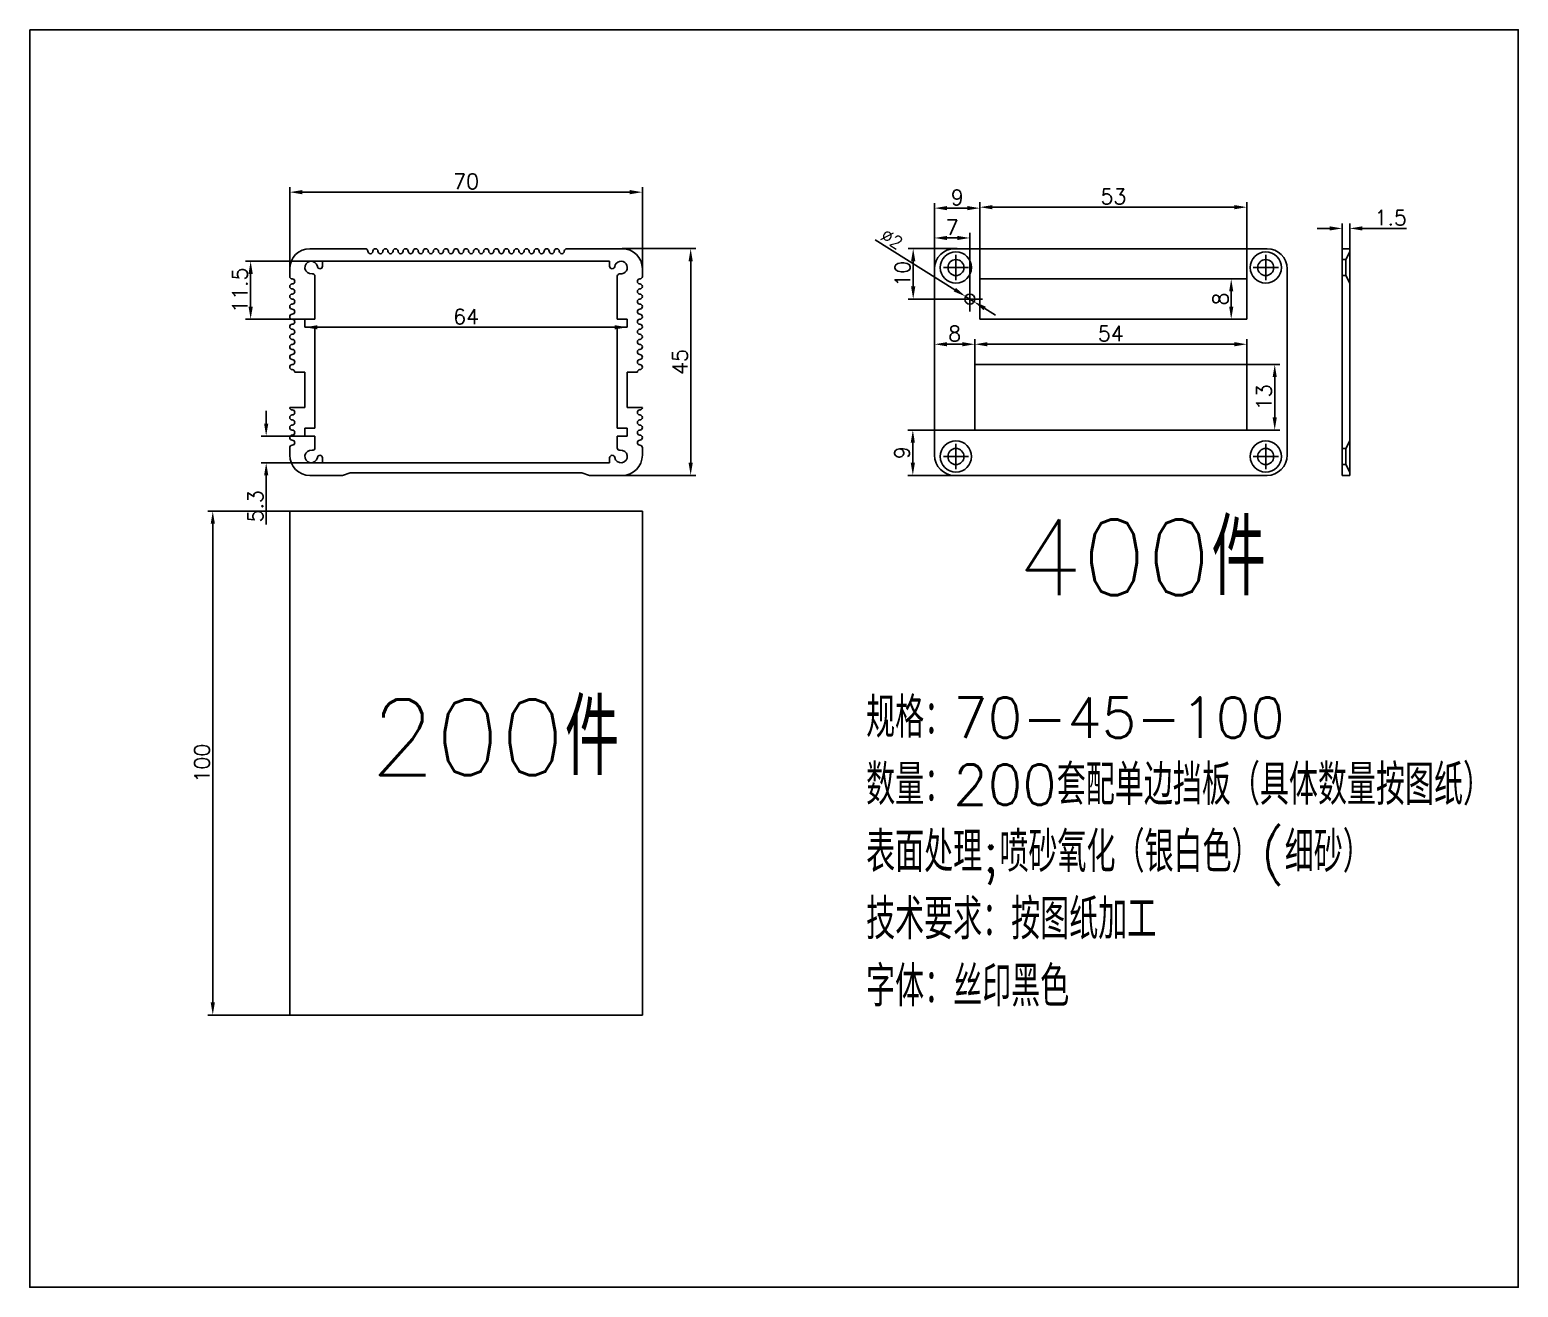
# Model space of a CAD drawing. Header units: millimetres. Extents: x 1742 to 2416, y 855 to 1105.
# Drawn here: x 1894.2 to 2189.7, y 855.1 to 1104.7 of the extents above; entities that cross this region are included whole.
import ezdxf

# ---------------------------------------------------------------- set-up
doc = ezdxf.new("R2010")
doc.units = ezdxf.units.MM
doc.styles.get("Standard").update_dxf_attribs({"font": 'txt', "bigfont": 'gbcbig.shx'})
doc.dimstyles.new('ISO-25', dxfattribs={"dimtxt": 2.5, "dimasz": 2.5, "dimexe": 1.25, "dimexo": 0.625, "dimtad": 1, "dimtxsty": 'Standard', "dimcen": 2.5, "dimadec": 0, "dimazin": 0, "dimtfac": 1, "dimtmove": 0, "dimatfit": 3, "dimfxl": 0, "dimarcsym": 0})
doc.dimstyles.new('ISO-25$0', dxfattribs={"dimtxt": 3, "dimasz": 2.5, "dimexe": 1, "dimexo": 0, "dimtad": 1, "dimdec": 1, "dimdsep": 46, "dimtxsty": 'Standard', "dimcen": 2.5, "dimclrt": 256, "dimadec": 0, "dimazin": 0, "dimtfac": 1, "dimtdec": 1, "dimtofl": 0, "dimtmove": 0, "dimatfit": 3, "dimfxl": 0, "dimarcsym": 0})

# ---------------------------------------------------------------- blocks, each defined once
blk = doc.blocks.new('*D15')
at = {"color": 0, "lineweight": -2}
for p, q in [((2082.85, 1055.22), (2082.85, 1070.45)), ((2135.85, 1055.22), (2135.85, 1070.45)), ((2085.35, 1069.45), (2133.35, 1069.45))]:
    blk.add_line(p, q, dxfattribs=at)
at = {"color": 0}
for points in [[(2085.35, 1069.87), (2085.35, 1069.03), (2082.85, 1069.45)], [(2133.35, 1069.87), (2133.35, 1069.03), (2135.85, 1069.45)]]:
    blk.add_solid(points, dxfattribs=at)
at = {"layer": 'Defpoints', "color": 0}
for p in [(2135.85, 1069.45), (2082.85, 1055.22), (2135.85, 1055.22)]:
    blk.add_point(p, dxfattribs=at)
at = {"insert": (2109.35, 1071.57), "char_height": 3, "attachment_point": 5}
blk.add_mtext('53', dxfattribs=at)
blk = doc.blocks.new('*D16')
at = {"color": 0, "lineweight": -2}
for p, q in [((2135.85, 1055.22), (2131.74, 1055.22)), ((2132.74, 1052.72), (2132.74, 1049.72)), ((2135.85, 1047.22), (2131.74, 1047.22))]:
    blk.add_line(p, q, dxfattribs=at)
at = {"color": 0}
for points in [[(2132.33, 1052.72), (2133.16, 1052.72), (2132.74, 1055.22)], [(2132.33, 1049.72), (2133.16, 1049.72), (2132.74, 1047.22)]]:
    blk.add_solid(points, dxfattribs=at)
at = {"layer": 'Defpoints', "color": 0}
for p in [(2135.85, 1055.22), (2132.74, 1047.22), (2135.85, 1047.22)]:
    blk.add_point(p, dxfattribs=at)
at = {"insert": (2130.62, 1051.22), "char_height": 3, "attachment_point": 5, "rotation": 90}
blk.add_mtext('8', dxfattribs=at)
blk = doc.blocks.new('*D17')
at = {"color": 0, "lineweight": -2}
for p, q in [((2073.85, 1055.22), (2073.85, 1070.26)), ((2082.85, 1055.22), (2082.85, 1070.26)), ((2080.35, 1069.26), (2076.35, 1069.26))]:
    blk.add_line(p, q, dxfattribs=at)
at = {"color": 0}
for points in [[(2076.35, 1069.68), (2076.35, 1068.84), (2073.85, 1069.26)], [(2080.35, 1069.68), (2080.35, 1068.84), (2082.85, 1069.26)]]:
    blk.add_solid(points, dxfattribs=at)
at = {"layer": 'Defpoints', "color": 0}
for p in [(2073.85, 1069.26), (2073.85, 1055.22), (2082.85, 1055.22)]:
    blk.add_point(p, dxfattribs=at)
at = {"insert": (2078.35, 1071.38), "char_height": 3, "attachment_point": 5}
blk.add_mtext('9', dxfattribs=at)
blk = doc.blocks.new('*D18')
at = {"color": 0, "lineweight": -2}
for p, q in [((2073.85, 1057.22), (2073.85, 1064.34)), ((2080.85, 1053.72), (2080.85, 1064.34)), ((2078.35, 1063.34), (2076.35, 1063.34))]:
    blk.add_line(p, q, dxfattribs=at)
at = {"color": 0}
for points in [[(2076.35, 1063.75), (2076.35, 1062.92), (2073.85, 1063.34)], [(2078.35, 1063.75), (2078.35, 1062.92), (2080.85, 1063.34)]]:
    blk.add_solid(points, dxfattribs=at)
at = {"layer": 'Defpoints', "color": 0}
for p in [(2073.85, 1063.34), (2073.85, 1057.22), (2080.85, 1053.72)]:
    blk.add_point(p, dxfattribs=at)
at = {"insert": (2077.35, 1065.46), "char_height": 3, "attachment_point": 5}
blk.add_mtext('7', dxfattribs=at)
blk = doc.blocks.new('*D19')
at = {"color": 0, "lineweight": -2}
for p, q in [((2078.35, 1061.22), (2068.61, 1061.22)), ((2069.61, 1053.72), (2069.61, 1058.72)), ((2078.35, 1051.22), (2068.61, 1051.22))]:
    blk.add_line(p, q, dxfattribs=at)
at = {"color": 0}
for points in [[(2069.19, 1058.72), (2070.03, 1058.72), (2069.61, 1061.22)], [(2069.19, 1053.72), (2070.03, 1053.72), (2069.61, 1051.22)]]:
    blk.add_solid(points, dxfattribs=at)
at = {"layer": 'Defpoints', "color": 0}
for p in [(2069.61, 1061.22), (2078.35, 1061.22), (2078.35, 1051.22)]:
    blk.add_point(p, dxfattribs=at)
at = {"insert": (2067.49, 1056.22), "char_height": 3, "attachment_point": 5, "rotation": 90}
blk.add_mtext('10', dxfattribs=at)
blk = doc.blocks.new('*D20')
at = {"color": 0, "lineweight": -2}
for p, q in [((2073.85, 1038.22), (2073.85, 1043.25)), ((2081.85, 1038.22), (2081.85, 1043.25)), ((2079.35, 1042.25), (2076.35, 1042.25))]:
    blk.add_line(p, q, dxfattribs=at)
at = {"color": 0}
for points in [[(2076.35, 1042.67), (2076.35, 1041.83), (2073.85, 1042.25)], [(2079.35, 1042.67), (2079.35, 1041.83), (2081.85, 1042.25)]]:
    blk.add_solid(points, dxfattribs=at)
at = {"layer": 'Defpoints', "color": 0}
for p in [(2073.85, 1042.25), (2073.85, 1038.22), (2081.85, 1038.22)]:
    blk.add_point(p, dxfattribs=at)
at = {"insert": (2077.85, 1044.37), "char_height": 3, "attachment_point": 5}
blk.add_mtext('8', dxfattribs=at)
blk = doc.blocks.new('*D21')
at = {"color": 0, "lineweight": -2}
for p, q in [((2152.27, 1065.24), (2149.77, 1065.24)), ((2154.77, 1061.22), (2154.77, 1066.24)), ((2156.27, 1061.22), (2156.27, 1066.24)), ((2158.77, 1065.24), (2167.52, 1065.24))]:
    blk.add_line(p, q, dxfattribs=at)
at = {"color": 0}
for points in [[(2152.27, 1065.65), (2152.27, 1064.82), (2154.77, 1065.24)], [(2158.77, 1065.65), (2158.77, 1064.82), (2156.27, 1065.24)]]:
    blk.add_solid(points, dxfattribs=at)
at = {"layer": 'Defpoints', "color": 0}
for p in [(2156.27, 1065.24), (2154.77, 1061.22), (2156.27, 1061.22)]:
    blk.add_point(p, dxfattribs=at)
at = {"insert": (2164.4, 1067.36), "char_height": 3, "attachment_point": 5}
blk.add_mtext('1.5', dxfattribs=at)
blk = doc.blocks.new('*D23')
at = {"color": 0, "lineweight": -2}
for p, q in [((1945.85, 1009.12), (1929.57, 1009.12)), ((1930.57, 1006.62), (1930.57, 911.62)), ((1945.85, 909.12), (1929.57, 909.12))]:
    blk.add_line(p, q, dxfattribs=at)
at = {"color": 0}
for points in [[(1930.16, 1006.62), (1930.99, 1006.62), (1930.57, 1009.12)], [(1930.16, 911.62), (1930.99, 911.62), (1930.57, 909.12)]]:
    blk.add_solid(points, dxfattribs=at)
at = {"layer": 'Defpoints', "color": 0}
for p in [(1945.85, 1009.12), (1930.57, 909.12), (1945.85, 909.12)]:
    blk.add_point(p, dxfattribs=at)
at = {"insert": (1928.45, 959.12), "char_height": 3, "attachment_point": 5, "rotation": 90}
blk.add_mtext('100', dxfattribs=at)
blk = doc.blocks.new('*D24')
at = {"color": 0, "lineweight": -2}
for p, q in [((1945.85, 1057.22), (1945.85, 1073.43)), ((2015.85, 1057.22), (2015.85, 1073.43)), ((1948.35, 1072.43), (2013.35, 1072.43))]:
    blk.add_line(p, q, dxfattribs=at)
at = {"color": 0}
for points in [[(1948.35, 1072.85), (1948.35, 1072.01), (1945.85, 1072.43)], [(2013.35, 1072.85), (2013.35, 1072.01), (2015.85, 1072.43)]]:
    blk.add_solid(points, dxfattribs=at)
at = {"layer": 'Defpoints', "color": 0}
for p in [(2015.85, 1072.43), (1945.85, 1057.22), (2015.85, 1057.22)]:
    blk.add_point(p, dxfattribs=at)
at = {"insert": (1980.85, 1074.55), "char_height": 3, "attachment_point": 5}
blk.add_mtext('70', dxfattribs=at)
blk = doc.blocks.new('*D25')
at = {"color": 0, "lineweight": -2}
for p, q in [((2011.85, 1061.22), (2026.44, 1061.22)), ((2025.44, 1058.72), (2025.44, 1018.72)), ((2011.85, 1016.22), (2026.44, 1016.22))]:
    blk.add_line(p, q, dxfattribs=at)
at = {"color": 0}
for points in [[(2025.02, 1058.72), (2025.85, 1058.72), (2025.44, 1061.22)], [(2025.02, 1018.72), (2025.85, 1018.72), (2025.44, 1016.22)]]:
    blk.add_solid(points, dxfattribs=at)
at = {"layer": 'Defpoints', "color": 0}
for p in [(2011.85, 1061.22), (2011.85, 1016.22), (2025.44, 1016.22)]:
    blk.add_point(p, dxfattribs=at)
at = {"insert": (2023.31, 1038.72), "char_height": 3, "attachment_point": 5, "rotation": 90}
blk.add_mtext('45', dxfattribs=at)
blk = doc.blocks.new('*D27')
at = {"color": 0, "lineweight": -2}
for p, q in [((2062.09, 1062.98), (2077.88, 1053.08)), ((2081.69, 1050.69), (2080, 1051.75)), ((2083.81, 1049.36), (2085.93, 1048.03))]:
    blk.add_line(p, q, dxfattribs=at)
at = {"color": 0}
for points in [[(2078.1, 1053.43), (2077.66, 1052.72), (2080, 1051.75)], [(2084.03, 1049.71), (2083.59, 1049), (2081.69, 1050.69)]]:
    blk.add_solid(points, dxfattribs=at)
at = {"layer": 'Defpoints', "color": 0}
for p in [(2080, 1051.75), (2081.69, 1050.69)]:
    blk.add_point(p, dxfattribs=at)
at = {"color": 0, "insert": (2065.38, 1063.13), "char_height": 2.5, "attachment_point": 5, "rotation": 327.9171}
blk.add_mtext('∅2', dxfattribs=at)
blk = doc.blocks.new('*D31')
at = {"color": 0, "lineweight": -2}
for p, q in [((2135.85, 1038.22), (2142.38, 1038.22)), ((2141.38, 1035.72), (2141.38, 1027.72)), ((2135.85, 1025.22), (2142.38, 1025.22))]:
    blk.add_line(p, q, dxfattribs=at)
at = {"color": 0}
for points in [[(2140.96, 1035.72), (2141.79, 1035.72), (2141.38, 1038.22)], [(2140.96, 1027.72), (2141.79, 1027.72), (2141.38, 1025.22)]]:
    blk.add_solid(points, dxfattribs=at)
at = {"layer": 'Defpoints', "color": 0}
for p in [(2135.85, 1038.22), (2135.85, 1025.22), (2141.38, 1025.22)]:
    blk.add_point(p, dxfattribs=at)
at = {"insert": (2139.25, 1031.72), "char_height": 3, "attachment_point": 5, "rotation": 90}
blk.add_mtext('13', dxfattribs=at)
blk = doc.blocks.new('*D32')
at = {"color": 0, "lineweight": -2}
for p, q in [((2081.85, 1025.22), (2068.54, 1025.22)), ((2069.54, 1022.72), (2069.54, 1018.72)), ((2081.85, 1016.22), (2068.54, 1016.22))]:
    blk.add_line(p, q, dxfattribs=at)
at = {"color": 0}
for points in [[(2069.12, 1022.72), (2069.95, 1022.72), (2069.54, 1025.22)], [(2069.12, 1018.72), (2069.95, 1018.72), (2069.54, 1016.22)]]:
    blk.add_solid(points, dxfattribs=at)
at = {"layer": 'Defpoints', "color": 0}
for p in [(2081.85, 1025.22), (2069.54, 1016.22), (2081.85, 1016.22)]:
    blk.add_point(p, dxfattribs=at)
at = {"insert": (2067.41, 1020.72), "char_height": 3, "attachment_point": 5, "rotation": 90}
blk.add_mtext('9', dxfattribs=at)
blk = doc.blocks.new('*D33')
at = {"color": 0, "lineweight": -2}
for p, q in [((2081.85, 1038.22), (2081.85, 1043.25)), ((2135.85, 1038.22), (2135.85, 1043.25)), ((2133.35, 1042.25), (2084.35, 1042.25))]:
    blk.add_line(p, q, dxfattribs=at)
at = {"color": 0}
for points in [[(2084.35, 1042.67), (2084.35, 1041.83), (2081.85, 1042.25)], [(2133.35, 1042.67), (2133.35, 1041.83), (2135.85, 1042.25)]]:
    blk.add_solid(points, dxfattribs=at)
at = {"layer": 'Defpoints', "color": 0}
for p in [(2081.85, 1042.25), (2081.85, 1038.22), (2135.85, 1038.22)]:
    blk.add_point(p, dxfattribs=at)
at = {"insert": (2108.85, 1044.37), "char_height": 3, "attachment_point": 5}
blk.add_mtext('54', dxfattribs=at)
blk = doc.blocks.new('*D34')
at = {"color": 0, "lineweight": -2}
for p, q in [((1948.85, 1045.62), (1948.85, 1046.62)), ((2012.85, 1045.62), (2012.85, 1046.62)), ((1951.35, 1045.62), (2010.35, 1045.62))]:
    blk.add_line(p, q, dxfattribs=at)
at = {"color": 0}
for points in [[(1951.35, 1046.03), (1951.35, 1045.2), (1948.85, 1045.62)], [(2010.35, 1046.03), (2010.35, 1045.2), (2012.85, 1045.62)]]:
    blk.add_solid(points, dxfattribs=at)
at = {"layer": 'Defpoints', "color": 0}
for p in [(1948.85, 1045.62), (2012.85, 1045.62), (2012.85, 1045.62)]:
    blk.add_point(p, dxfattribs=at)
at = {"insert": (1980.85, 1047.74), "char_height": 3, "attachment_point": 5}
blk.add_mtext('64', dxfattribs=at)
blk = doc.blocks.new('*D35')
at = {"color": 0, "lineweight": -2}
for p, q in [((1952.35, 1058.72), (1937.09, 1058.72)), ((1938.09, 1049.72), (1938.09, 1056.22)), ((1950.85, 1047.22), (1937.09, 1047.22))]:
    blk.add_line(p, q, dxfattribs=at)
at = {"color": 0}
for points in [[(1937.67, 1056.22), (1938.51, 1056.22), (1938.09, 1058.72)], [(1937.67, 1049.72), (1938.51, 1049.72), (1938.09, 1047.22)]]:
    blk.add_solid(points, dxfattribs=at)
at = {"layer": 'Defpoints', "color": 0}
for p in [(1938.09, 1058.72), (1952.35, 1058.72), (1950.85, 1047.22)]:
    blk.add_point(p, dxfattribs=at)
at = {"insert": (1935.96, 1052.97), "char_height": 3, "attachment_point": 5, "rotation": 90}
blk.add_mtext('11.5', dxfattribs=at)
blk = doc.blocks.new('*D36')
at = {"color": 0, "lineweight": -2}
for p, q in [((1941.17, 1026.52), (1941.17, 1029.02)), ((1950.85, 1024.02), (1940.17, 1024.02)), ((1952.35, 1018.72), (1940.17, 1018.72)), ((1941.17, 1016.22), (1941.17, 1006.47))]:
    blk.add_line(p, q, dxfattribs=at)
at = {"color": 0}
for points in [[(1940.76, 1026.52), (1941.59, 1026.52), (1941.17, 1024.02)], [(1940.76, 1016.22), (1941.59, 1016.22), (1941.17, 1018.72)]]:
    blk.add_solid(points, dxfattribs=at)
at = {"layer": 'Defpoints', "color": 0}
for p in [(1950.85, 1024.02), (1941.17, 1018.72), (1952.35, 1018.72)]:
    blk.add_point(p, dxfattribs=at)
at = {"insert": (1939.05, 1010.09), "char_height": 3, "attachment_point": 5, "rotation": 90}
blk.add_mtext('5.3', dxfattribs=at)

msp = doc.modelspace()

# ---------------------------------------------------------------- linework, layer by layer
for p, q in [((1949.854, 1061.216), (1960.854, 1061.216)), ((2000.854, 1061.216), (2011.854, 1061.216)), ((2077.846, 1061.216), (2139.846, 1061.216)), ((2154.773, 1061.216), (2154.773, 1016.216)), ((2156.273, 1061.216), (2154.773, 1061.216)), ((2156.273, 1016.216), (2156.273, 1061.216)), ((1952.354, 1058.716), (2009.354, 1058.716)), ((1952.354, 1058.716), (1952.354, 1057.716)), ((2009.354, 1058.716), (2009.354, 1057.716)), ((2078.096, 1054.966), (2078.096, 1059.966)), ((2139.596, 1054.966), (2139.596, 1059.966)), ((2154.773, 1059.066), (2155.523, 1059.066)), ((2156.273, 1060.566), (2155.523, 1059.066)), ((2155.523, 1059.066), (2155.523, 1055.866)), ((1945.854, 1055.716), (1945.854, 1057.216)), ((1950.854, 1055.734), (1950.854, 1047.216)), ((1951.854, 1057.216), (1951.836, 1057.216)), ((2009.854, 1057.216), (2009.872, 1057.216)), ((2010.854, 1055.734), (2010.854, 1047.216)), ((2015.854, 1055.716), (2015.854, 1057.216)), ((2073.846, 1020.216), (2073.846, 1057.216)), ((2075.596, 1057.466), (2080.596, 1057.466)), ((2135.846, 1055.216), (2082.846, 1055.216)), ((2082.846, 1055.216), (2082.846, 1047.216)), ((2135.846, 1047.216), (2135.846, 1055.216)), ((2137.096, 1057.466), (2142.096, 1057.466)), ((2143.846, 1020.216), (2143.846, 1057.216)), ((2154.773, 1055.866), (2155.523, 1055.866)), ((2155.523, 1055.866), (2156.273, 1054.366)), ((2080.846, 1048.716), (2080.846, 1053.716)), ((2078.346, 1051.216), (2083.346, 1051.216)), ((1948.854, 1047.216), (1950.854, 1047.216)), ((1948.854, 1047.216), (1948.854, 1045.616)), ((2012.854, 1047.216), (2010.854, 1047.216)), ((2012.854, 1047.216), (2012.854, 1045.616)), ((2082.846, 1047.216), (2135.846, 1047.216)), ((1948.854, 1045.616), (1950.854, 1045.616)), ((1950.854, 1045.616), (1950.854, 1025.616)), ((2010.854, 1045.616), (2010.854, 1025.616)), ((2012.854, 1045.616), (2010.854, 1045.616)), ((2081.846, 1038.216), (2081.846, 1025.216)), ((2102.846, 1038.216), (2081.846, 1038.216)), ((2081.846, 1038.216), (2081.846, 1036.216)), ((2135.846, 1038.216), (2102.846, 1038.216)), ((2135.846, 1025.216), (2135.846, 1038.216)), ((1946.854, 1036.716), (1948.854, 1036.716)), ((1948.854, 1036.716), (1948.854, 1029.716)), ((2014.854, 1036.716), (2012.854, 1036.716)), ((2012.854, 1036.716), (2012.854, 1029.716)), ((1945.854, 1029.716), (1948.854, 1029.716)), ((2015.854, 1029.716), (2012.854, 1029.716)), ((1948.854, 1025.616), (1950.854, 1025.616)), ((1948.854, 1025.616), (1948.854, 1024.016)), ((2012.854, 1025.616), (2010.854, 1025.616)), ((2012.854, 1025.616), (2012.854, 1024.016)), ((1948.854, 1024.016), (1950.854, 1024.016)), ((1950.854, 1024.016), (1950.854, 1021.698)), ((2012.854, 1024.016), (2010.854, 1024.016)), ((2010.854, 1024.016), (2010.854, 1021.698)), ((2078.096, 1017.466), (2078.096, 1022.466)), ((2081.846, 1025.216), (2135.846, 1025.216)), ((2139.596, 1017.466), (2139.596, 1022.466)), ((2156.273, 1023.066), (2155.523, 1021.566)), ((1945.854, 1020.216), (1945.854, 1021.716)), ((1951.854, 1020.216), (1951.836, 1020.216)), ((1952.354, 1018.716), (1952.354, 1019.716)), ((2009.354, 1018.716), (2009.354, 1019.716)), ((2009.854, 1020.216), (2009.872, 1020.216)), ((2015.854, 1020.216), (2015.854, 1021.716)), ((2075.596, 1019.966), (2080.596, 1019.966)), ((2137.096, 1019.966), (2142.096, 1019.966)), ((2154.773, 1021.566), (2155.523, 1021.566)), ((2155.523, 1021.566), (2155.523, 1018.366)), ((1952.354, 1018.716), (2009.354, 1018.716)), ((1957.854, 1016.716), (1956.354, 1016.216)), ((1957.854, 1016.716), (2003.854, 1016.716)), ((2003.854, 1016.716), (2005.354, 1016.216)), ((2154.773, 1018.366), (2155.523, 1018.366)), ((2155.523, 1018.366), (2156.273, 1016.866)), ((1956.354, 1016.216), (1949.854, 1016.216)), ((2011.854, 1016.216), (2005.354, 1016.216)), ((2139.846, 1016.216), (2077.846, 1016.216)), ((2154.773, 1016.216), (2156.273, 1016.216)), ((2015.854, 1009.121), (1945.854, 1009.121)), ((1945.854, 1009.121), (1945.854, 909.121)), ((2015.854, 909.121), (2015.854, 1009.121)), ((1945.854, 909.121), (2015.854, 909.121))]:
    msp.add_line(p, q)
msp.add_lwpolyline([(1894.243, 1104.655), (2189.716, 1104.655), (2189.716, 855.115), (1894.243, 855.115)], close=True)
for centre, radius in [((2078.096, 1057.466), 3.1), ((2078.096, 1057.466), 1.6), ((2139.596, 1057.466), 3.1), ((2139.596, 1057.466), 1.6), ((2080.846, 1051.216), 1), ((2078.096, 1019.966), 3.1), ((2139.596, 1019.966), 3.1), ((2078.096, 1019.966), 1.6), ((2139.596, 1019.966), 1.6)]:
    msp.add_circle(centre, radius)
for centre, radius, start, end in [((1949.854, 1057.216), 4, 90, 180), ((1960.854, 1060.716), 0.5, 0, 90), ((1962.854, 1060.716), 0.5, 0, 180), ((1964.854, 1060.716), 0.5, 0, 180), ((1966.854, 1060.716), 0.5, 0, 180), ((1968.854, 1060.716), 0.5, 0, 180), ((1970.854, 1060.716), 0.5, 0, 180), ((1972.854, 1060.716), 0.5, 0, 180), ((1974.854, 1060.716), 0.5, 0, 180), ((1976.854, 1060.716), 0.5, 0, 180), ((1978.854, 1060.716), 0.5, 0, 180), ((1980.854, 1060.716), 0.5, 0, 180), ((1982.854, 1060.716), 0.5, 0, 180), ((1984.854, 1060.716), 0.5, 0, 180), ((1986.854, 1060.716), 0.5, 0, 180), ((1988.854, 1060.716), 0.5, 0, 180), ((1990.854, 1060.716), 0.5, 0, 180), ((1992.854, 1060.716), 0.5, 0, 180), ((1994.854, 1060.716), 0.5, 0, 180), ((1996.854, 1060.716), 0.5, 0, 180), ((1998.854, 1060.716), 0.5, 0, 180), ((2000.854, 1060.716), 0.5, 90, 180), ((2011.854, 1057.216), 4, 0, 90), ((2077.846, 1057.216), 4, 90, 180), ((2139.846, 1057.216), 4, 0, 90), ((1950.104, 1057.466), 1.25, 8.21321, 278.21321), ((1961.854, 1060.716), 0.5, 180, 0), ((1963.854, 1060.716), 0.5, 180, 0), ((1965.854, 1060.716), 0.5, 180, 0), ((1967.854, 1060.716), 0.5, 180, 0), ((1969.854, 1060.716), 0.5, 180, 0), ((1971.854, 1060.716), 0.5, 180, 0), ((1973.854, 1060.716), 0.5, 180, 0), ((1975.854, 1060.716), 0.5, 180, 0), ((1977.854, 1060.716), 0.5, 180, 0), ((1979.854, 1060.716), 0.5, 180, 0), ((1981.854, 1060.716), 0.5, 180, 0), ((1983.854, 1060.716), 0.5, 180, 0), ((1985.854, 1060.716), 0.5, 180, 0), ((1987.854, 1060.716), 0.5, 180, 0), ((1989.854, 1060.716), 0.5, 180, 0), ((1991.854, 1060.716), 0.5, 180, 0), ((1993.854, 1060.716), 0.5, 180, 0), ((1995.854, 1060.716), 0.5, 180, 0), ((1997.854, 1060.716), 0.5, 180, 0), ((1999.854, 1060.716), 0.5, 180, 360), ((2011.604, 1057.466), 1.25, 261.78679, 171.78679), ((1946.354, 1055.716), 0.5, 180, 270), ((1946.354, 1054.716), 0.5, 270, 90), ((1950.354, 1055.734), 0.5, 0, 98.21321), ((1951.836, 1057.716), 0.5, 188.21321, 270), ((1951.854, 1057.716), 0.5, 270, 0), ((2009.854, 1057.716), 0.5, 180, 270), ((2009.872, 1057.716), 0.5, 270, 351.78679), ((2011.354, 1055.734), 0.5, 81.78679, 180), ((2015.354, 1054.716), 0.5, 90, 270), ((2015.354, 1055.716), 0.5, 270, 0), ((1946.354, 1053.716), 0.5, 90, 270), ((1946.354, 1051.716), 0.5, 90, 270), ((1946.354, 1052.716), 0.5, 270, 90), ((2015.354, 1052.716), 0.5, 90, 270), ((2015.354, 1053.716), 0.5, 270, 90), ((2015.354, 1051.716), 0.5, 270, 90), ((1946.354, 1049.716), 0.5, 90, 270), ((1946.354, 1050.716), 0.5, 270, 90), ((1946.354, 1048.716), 0.5, 270, 90), ((2015.354, 1050.716), 0.5, 90, 270), ((2015.354, 1048.716), 0.5, 90, 270), ((2015.354, 1049.716), 0.5, 270, 90), ((1946.354, 1047.716), 0.5, 90, 270), ((1946.354, 1045.716), 0.5, 90, 270), ((1946.354, 1046.716), 0.5, 270, 90), ((2015.354, 1046.716), 0.5, 90, 270), ((2015.354, 1047.716), 0.5, 270, 90), ((2015.354, 1045.716), 0.5, 270, 90), ((1946.354, 1043.716), 0.5, 90, 270), ((1946.354, 1044.716), 0.5, 270, 90), ((1946.354, 1042.716), 0.5, 270, 90), ((2015.354, 1044.716), 0.5, 90, 270), ((2015.354, 1042.716), 0.5, 90, 270), ((2015.354, 1043.716), 0.5, 270, 90), ((1946.354, 1041.716), 0.5, 90, 270), ((1946.354, 1039.716), 0.5, 90, 270), ((1946.354, 1040.716), 0.5, 270, 90), ((2015.354, 1040.716), 0.5, 90, 270), ((2015.354, 1041.716), 0.5, 270, 90), ((2015.354, 1039.716), 0.5, 270, 90), ((1946.354, 1037.716), 0.5, 90, 270), ((1946.354, 1038.716), 0.5, 270, 90), ((1946.354, 1036.716), 0.5, 360, 90), ((2015.354, 1038.716), 0.5, 90, 270), ((2015.354, 1036.716), 0.5, 90, 180), ((2015.354, 1037.716), 0.5, 270, 90), ((1946.354, 1029.716), 0.5, 180, 270), ((1946.354, 1028.716), 0.5, 270, 90), ((2015.354, 1028.716), 0.5, 90, 270), ((2015.354, 1029.716), 0.5, 270, 0), ((1946.354, 1027.716), 0.5, 90, 270), ((1946.354, 1025.716), 0.5, 90, 270), ((1946.354, 1026.716), 0.5, 270, 90), ((2015.354, 1026.716), 0.5, 90, 270), ((2015.354, 1027.716), 0.5, 270, 90), ((2015.354, 1025.716), 0.5, 270, 90), ((1946.354, 1023.716), 0.5, 90, 270), ((1946.354, 1024.716), 0.5, 270, 90), ((1946.354, 1022.716), 0.5, 270, 90), ((2015.354, 1024.716), 0.5, 90, 270), ((2015.354, 1022.716), 0.5, 90, 270), ((2015.354, 1023.716), 0.5, 270, 90), ((1946.354, 1021.716), 0.5, 90, 180), ((1949.854, 1020.216), 4, 180, 270), ((1950.104, 1019.966), 1.25, 81.78679, 351.78679), ((1950.354, 1021.698), 0.5, 261.78679, 360), ((1951.836, 1019.716), 0.5, 90, 171.78679), ((1951.854, 1019.716), 0.5, 0, 90), ((2009.854, 1019.716), 0.5, 90, 180), ((2009.872, 1019.716), 0.5, 8.21321, 90), ((2011.604, 1019.966), 1.25, 188.21321, 98.21321), ((2011.354, 1021.698), 0.5, 180, 278.21321), ((2011.854, 1020.216), 4, 270, 0), ((2015.354, 1021.716), 0.5, 0, 90), ((2077.846, 1020.216), 4, 180, 270), ((2139.846, 1020.216), 4, 270, 0)]:
    msp.add_arc(centre, radius, start, end)

# ---------------------------------------------------------------- texts
at = {"attachment_point": 1}
for s, insert, char_height, width in [('400件', (2090.229, 1007.447), 15, 73.17902), ('200件', (1961.868, 971.734), 15, 73.17902), ('规格：70-45-100\\P数量：200套配单边挡板（具体数量按图纸）\\P表面处理;喷砂氧化（银白色）(细砂）\\P技术要求：按图纸加工\\P字体：丝印黑色', (2060.265, 972.17), 8, 124.09087)]:
    msp.add_mtext(s, dxfattribs=dict(at, insert=insert, char_height=char_height, width=width))

# ---------------------------------------------------------------- dimensions: what is measured, and where the dimension line sits
for base, p1, p2, picture, middle in [((2015.854, 1072.43), (1945.854, 1057.216), (2015.854, 1057.216), '*D24', (1980.854, 1074.555)), ((2073.846, 1069.258), (2082.846, 1055.216), (2073.846, 1055.216), '*D17', (2078.346, 1071.383)), ((2135.846, 1069.449), (2082.846, 1055.216), (2135.846, 1055.216), '*D15', (2109.346, 1071.574)), ((2073.846, 1063.337), (2080.846, 1053.716), (2073.846, 1057.216), '*D18', (2077.346, 1065.462)), ((2156.273, 1065.236), (2154.773, 1061.216), (2156.273, 1061.216), '*D21', (2164.398, 1067.361)), ((2012.854, 1045.616), (1948.854, 1045.616), (2012.854, 1045.616), '*D34', (1980.854, 1047.741)), ((2073.846, 1042.248), (2081.846, 1038.216), (2073.846, 1038.216), '*D20', (2077.846, 1044.373)), ((2081.846, 1042.248), (2135.846, 1038.216), (2081.846, 1038.216), '*D33', (2108.846, 1044.373))]:
    dim = msp.add_linear_dim(base=base, p1=p1, p2=p2, dimstyle='ISO-25$0')
    dim.commit()
    dim.dimension.update_dxf_attribs({"geometry": picture, "text_midpoint": middle})
dim = msp.add_diameter_dim_2p(p1=(2081.694, 1050.685), p2=(2079.999, 1051.747), dimstyle='ISO-25')
dim.commit()
dim.dimension.update_dxf_attribs({"geometry": '*D27', "text_midpoint": (2064.383, 1061.537), "dimtype": 163})
for base, p1, p2, picture, middle in [((2025.436, 1016.216), (2011.854, 1061.216), (2011.854, 1016.216), '*D25', (2023.311, 1038.716)), ((2069.611, 1061.216), (2078.346, 1051.216), (2078.346, 1061.216), '*D19', (2067.486, 1056.216)), ((1938.09, 1058.716), (1950.854, 1047.216), (1952.354, 1058.716), '*D35', (1935.965, 1052.966)), ((2141.377, 1025.216), (2135.846, 1038.216), (2135.846, 1025.216), '*D31', (2139.252, 1031.716)), ((1941.172, 1018.716), (1950.854, 1024.016), (1952.354, 1018.716), '*D36', (1939.047, 1010.091)), ((2069.537, 1016.216), (2081.846, 1025.216), (2081.846, 1016.216), '*D32', (2067.412, 1020.716)), ((1930.573, 909.121), (1945.854, 1009.121), (1945.854, 909.121), '*D23', (1928.448, 959.121))]:
    dim = msp.add_linear_dim(base=base, p1=p1, p2=p2, angle=90, dimstyle='ISO-25$0')
    dim.commit()
    dim.dimension.update_dxf_attribs({"geometry": picture, "text_midpoint": middle})
dim = msp.add_linear_dim(base=(2132.743, 1047.216), p1=(2135.846, 1055.216), p2=(2135.846, 1047.216), angle=90, dimstyle='ISO-25$0')
dim.commit()
dim.dimension.update_dxf_attribs({"geometry": '*D16', "text_midpoint": (2132.743, 1051.216), "dimtype": 160})

doc.saveas('drawing.dxf')
